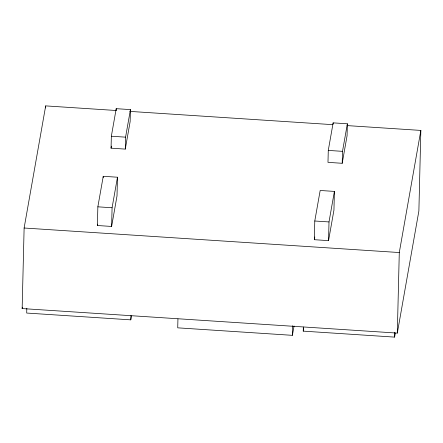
<?xml version="1.0" encoding="UTF-8"?>
<svg xmlns="http://www.w3.org/2000/svg" width="443" height="443" viewBox="0 0 443 443"><rect width="100%" height="100%" fill="white"/><g stroke="black" fill="none" stroke-linecap="round" stroke-linejoin="round"><path stroke-width="0.66" d="M347.057 125.596L420.85 130.419L418.879 210.973L397.316 333.097L22.15 308.566L24.121 228.012L45.684 105.888L116.027 110.49M26.818 308.245L26.702 313.051L130.779 319.857L131.477 315.914M45.635 107.954L45.684 105.888M97.399 225.515L97.853 206.826L103.247 176.292L117.473 177.222L117.013 195.917L111.625 226.445L97.399 225.515L97.637 224.158M103.213 177.632L103.247 176.292M111.055 148.172L111.348 136.228L116.21 108.673L130.436 109.604L130.148 121.548L125.28 149.103L111.055 148.172L111.409 146.157M111.625 226.445L112.079 207.756L117.473 177.222M116.166 110.667L116.21 108.673M125.28 149.103L125.574 137.158L130.436 109.604M130.779 319.857L130.879 315.737M177.942 318.916L177.726 327.837L292.397 335.334L294.047 325.97M292.397 335.334L292.629 325.727M395.328 333.042L394.608 337.112L303.233 331.137L303.333 327.017M314.325 239.702L314.779 221.007L320.173 190.479L334.399 191.409L333.944 210.104L328.551 240.632L314.325 239.702L314.801 236.988M328.274 150.415L327.981 162.359L342.206 163.29L347.074 135.735L347.367 123.791L333.142 122.861L328.274 150.415L342.5 151.345L347.367 123.791M328.551 240.632L329.005 221.937L334.399 191.409M333.108 124.184L333.142 122.861M342.206 163.29L342.5 151.345M394.608 337.112L394.724 332.305M397.316 333.097L399.287 252.543L420.85 130.419M22.15 308.566L22.388 307.204M303.233 331.137L303.699 328.507M129.821 111.392L332.577 124.649M111.348 136.228L125.574 137.158M97.853 206.826L112.079 207.756M314.779 221.007L329.005 221.937M24.121 228.012L399.287 252.543"/></g></svg>
